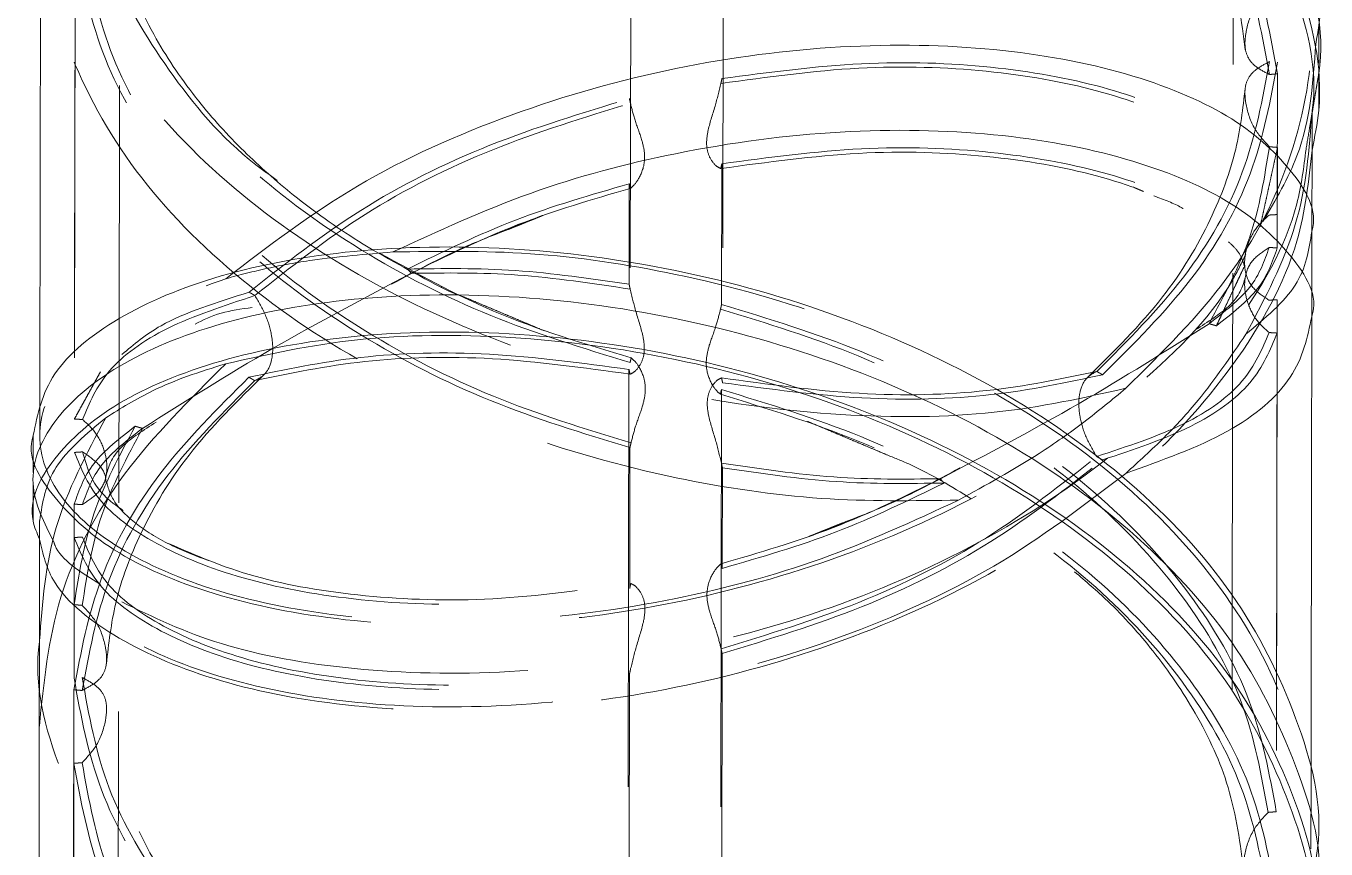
# Model space of a CAD drawing. Header units: millimetres. Extents: x 11 to 421, y 5 to 275.
# Drawn here: x 154.229 to 158.184, y 85.504 to 88.009 of the extents above; entities that cross this region are included whole.
import ezdxf

# ---------------------------------------------------------------- set-up
doc = ezdxf.new("R2010")
doc.units = ezdxf.units.MM
doc.linetypes.add('HIDDEN', pattern=[1.905, 1.27, -0.635])

msp = doc.modelspace()

# ---------------------------------------------------------------- linework, layer by layer
at = {"color": 7, "linetype": 'HIDDEN', "lineweight": 0}
for p, q in [((158.0397, 89.5786), (158.037, 87.8981)), ((156.0674, 89.4681), (156.0646, 87.7876)), ((156.3487, 89.4066), (156.3462, 87.8485)), ((156.3509, 88.6037), (156.3481, 86.9231)), ((156.0693, 88.5428), (156.0668, 86.9846)), ((154.3785, 88.4932), (154.3758, 86.8127)), ((154.3784, 88.2692), (154.3759, 86.711)), ((158.0367, 87.8631), (158.036, 87.4348)), ((158.0366, 87.6391), (158.0361, 87.3332)), ((156.3458, 87.5895), (156.3451, 87.1612)), ((156.0642, 87.5286), (156.0637, 87.2227)), ((158.0356, 87.1758), (158.033, 85.6177)), ((158.0357, 87.0742), (158.0329, 85.3937)), ((156.0633, 86.9637), (156.0605, 85.2832)), ((156.3447, 86.9022), (156.3421, 85.3441)), ((156.0663, 86.7256), (156.0656, 86.2974)), ((156.3477, 86.6641), (156.3472, 86.3582)), ((154.3754, 86.5536), (154.3749, 86.2478)), ((154.3755, 86.452), (154.3748, 86.0238)), ((156.3468, 86.0992), (156.3441, 84.4187)), ((156.0652, 86.0383), (156.0627, 84.4802)), ((154.3744, 85.9888), (154.3717, 84.3082)), ((154.3743, 85.7648), (154.3718, 84.2066))]:
    msp.add_line(p, q, dxfattribs=at)
for points in [[(154.4706, 61.7929), (154.5338, 100.5951)], [(157.9221, 100.5916), (157.8589, 61.7894)], [(158.0118, 87.861), (158.0367, 87.8631)], [(158.1338, 87.6955), (158.1618, 87.8619)], [(156.3462, 87.8485), (156.343, 87.8339)], [(156.0678, 87.7735), (156.0646, 87.7876)], [(157.9837, 87.3972), (158.0366, 87.6391)], [(158.0366, 87.6391), (158.0118, 87.6412)], [(156.3426, 87.5749), (156.3458, 87.5895)], [(156.0642, 87.5286), (156.0674, 87.5145)], [(157.5983, 87.518), (157.6286, 87.5052)], [(155.6962, 87.3897), (155.8012, 87.4322)], [(158.0112, 87.4333), (158.036, 87.4348)], [(158.0361, 87.3332), (158.0113, 87.3348)], [(155.4006, 87.2561), (155.3895, 87.269)], [(157.8507, 87.0963), (157.9343, 87.2739)], [(156.0637, 87.2227), (156.0669, 87.2081)], [(154.9074, 87.1987), (154.925, 87.1884)], [(155.8049, 87.0813), (155.5605, 87.1843)], [(156.3419, 87.1471), (156.3451, 87.1612)], [(158.0356, 87.1758), (158.0107, 87.1743)], [(157.8283, 87.1027), (157.8507, 87.0963)], [(158.0108, 87.0758), (158.0357, 87.0742)], [(156.0668, 86.9846), (156.0699, 86.9987)], [(154.4553, 86.9566), (154.3758, 86.8127)], [(156.0665, 86.9491), (156.0633, 86.9637)], [(157.5045, 86.9472), (157.4868, 86.9574)], [(154.9069, 86.9397), (154.9246, 86.9294)], [(156.345, 86.9378), (156.3481, 86.9231)], [(156.3447, 86.9022), (156.3415, 86.8881)], [(154.2705, 86.819), (154.2704, 86.7627)], [(154.4006, 86.8111), (154.3758, 86.8127)], [(154.5831, 86.7841), (154.5607, 86.7906)], [(156.6065, 86.8055), (156.8509, 86.7025)], [(154.3759, 86.711), (154.4007, 86.7126)], [(156.0695, 86.7397), (156.0663, 86.7256)], [(156.3477, 86.6641), (156.3445, 86.6788)], [(157.5041, 86.6882), (157.4864, 86.6984)], [(157.0108, 86.6308), (157.0219, 86.6178)], [(154.3754, 86.5536), (154.4002, 86.5521)], [(156.7152, 86.4971), (156.6102, 86.4547)], [(154.4003, 86.4536), (154.3755, 86.452)], [(156.3472, 86.3582), (156.344, 86.3723)], [(156.0688, 86.312), (156.0656, 86.2974)], [(154.3749, 86.2478), (154.3997, 86.2456)], [(156.3436, 86.1133), (156.3468, 86.0992)], [(156.0652, 86.0383), (156.0684, 86.053)], [(154.3993, 85.9866), (154.3744, 85.9888)], [(154.3743, 85.7648), (154.3992, 85.7669)], [(158.033, 85.6177), (158.0082, 85.6156)]]:
    msp.add_open_spline(points, degree=1, dxfattribs=at)
at = {"color": 7, "linetype": 'Continuous', "lineweight": 15}
for points, knots in [([(158.1529, 87.9531), (158.1564, 87.9721), (158.1847, 88.1234), (158.1097, 88.411), (157.9224, 88.7907), (157.6057, 89.1324), (157.1971, 89.4188), (156.7202, 89.6379), (156.2087, 89.7818), (155.697, 89.8478), (155.2203, 89.8384), (154.8103, 89.7615), (154.4982, 89.6293), (154.2935, 89.4584), (154.2678, 89.3311), (154.2549, 89.2676)], [0, 0, 0, 0, 0.011837, 0.094219, 0.176597, 0.258972, 0.341347, 0.423725, 0.506107, 0.588497, 0.670896, 0.753306, 0.835717, 0.918116, 1, 1, 1, 1]), ([(158.1618, 87.8619), (158.1619, 87.8627), (158.1844, 87.9959), (158.1072, 88.2652), (157.9228, 88.6449), (157.6053, 88.9866), (157.1969, 89.273), (156.72, 89.4921), (156.2084, 89.636), (155.6968, 89.7019), (155.2199, 89.6926), (154.8106, 89.6157), (154.4959, 89.4834), (154.3007, 89.3125), (154.2265, 89.1228), (154.2879, 89.0008), (154.3179, 88.9413)], [0, 0, 0, 0, 0.000473, 0.07764, 0.154802, 0.231962, 0.309122, 0.386285, 0.463452, 0.540625, 0.617807, 0.695, 0.772194, 0.849376, 0.926549, 1, 1, 1, 1]), ([(158.1418, 87.6311), (158.1499, 87.671), (158.1849, 87.8432), (158.1112, 88.1519), (157.9215, 88.5318), (157.6054, 88.8734), (157.1966, 89.1598), (156.7198, 89.3789), (156.2082, 89.5228), (155.6966, 89.5887), (155.2196, 89.5794), (154.8107, 89.5025), (154.4945, 89.3702), (154.3049, 89.1994), (154.2313, 89.0513), (154.266, 88.97), (154.274, 88.9513)], [0, 0, 0, 0, 0.024014, 0.10337, 0.182721, 0.262069, 0.341418, 0.420769, 0.500125, 0.579487, 0.658859, 0.738242, 0.817624, 0.896996, 0.976358, 1, 1, 1, 1]), ([(154.8403, 89.4851), (154.9688, 89.514), (155.2257, 89.5717), (155.7029, 89.5768), (156.2079, 89.5113), (156.7146, 89.3676), (157.1865, 89.1497), (157.5909, 88.8651), (157.9047, 88.5259), (158.0888, 88.1489), (158.1614, 87.8822), (158.1419, 87.7502), (158.1418, 87.7496)], [0, 0, 0, 0, 0.111097, 0.222177, 0.333245, 0.444304, 0.555356, 0.666404, 0.777453, 0.888505, 0.999563, 1, 1, 1, 1]), ([(154.8367, 87.2397), (154.9652, 87.3382), (155.2223, 87.5351), (155.7, 87.749), (156.2053, 87.8922), (156.7123, 87.9571), (157.1846, 87.9479), (157.5893, 87.8719), (157.9035, 87.7413), (158.0879, 87.573), (158.1607, 87.4456), (158.1413, 87.3834), (158.1412, 87.3832)], [0, 0, 0, 0, 0.111099, 0.222183, 0.333254, 0.444315, 0.55537, 0.666421, 0.777473, 0.888528, 0.999589, 1, 1, 1, 1]), ([(155.3451, 87.3209), (155.4826, 87.3844), (155.7576, 87.5114), (156.226, 87.6348), (156.7117, 87.6984), (157.1842, 87.6888), (157.5887, 87.6129), (157.9034, 87.4823), (158.0862, 87.3141), (158.1629, 87.1863), (158.1408, 87.1244), (158.1408, 87.1241)], [0, 0, 0, 0, 0.11337, 0.226694, 0.3555, 0.484299, 0.613095, 0.74189, 0.870688, 0.999494, 1, 1, 1, 1]), ([(158.141, 87.1242), (158.1411, 87.1673), (158.1412, 87.2537), (158.1414, 87.34), (158.1414, 87.3832)], [0, 0, 0, 0, 0.500005, 1, 1, 1, 1]), ([(158.1488, 85.4487), (158.1523, 85.4677), (158.1806, 85.6189), (158.1056, 85.9066), (157.9183, 86.2863), (157.6016, 86.628), (157.193, 86.9144), (156.7161, 87.1335), (156.2046, 87.2774), (155.6929, 87.3433), (155.2162, 87.334), (154.8062, 87.2571), (154.4941, 87.1249), (154.2894, 86.954), (154.2637, 86.8266), (154.2508, 86.7632)], [0, 0, 0, 0, 0.011837, 0.094219, 0.176597, 0.258972, 0.341347, 0.423725, 0.506107, 0.588497, 0.670896, 0.753306, 0.835717, 0.918116, 1, 1, 1, 1]), ([(158.1577, 85.3576), (158.1579, 85.3584), (158.1804, 85.4914), (158.1032, 85.7608), (157.9187, 86.1405), (157.6012, 86.4821), (157.1928, 86.7686), (156.7159, 86.9877), (156.2043, 87.1315), (155.6927, 87.1975), (155.2158, 87.1882), (154.8065, 87.1113), (154.4918, 86.979), (154.2966, 86.8081), (154.2224, 86.6184), (154.2838, 86.4964), (154.3138, 86.4369)], [0, 0, 0, 0, 0.000452, 0.07762, 0.154784, 0.231946, 0.309108, 0.386271, 0.46344, 0.540615, 0.617799, 0.694994, 0.772189, 0.849373, 0.926548, 1, 1, 1, 1]), ([(155.5605, 87.1843), (155.537, 87.1928), (155.5128, 87.2016), (155.4913, 87.2137), (155.4906, 87.214)], [0, 0, 0, 0, 0.968163, 1, 1, 1, 1]), ([(154.9168, 87.1521), (154.8836, 87.1473), (154.8141, 87.1373), (154.7676, 87.1139), (154.7433, 87.1017)], [0, 0, 0, 0, 0.478378, 1, 1, 1, 1]), ([(158.1378, 85.1266), (158.1459, 85.1666), (158.1808, 85.3388), (158.1071, 85.6475), (157.9174, 86.0273), (157.6013, 86.3689), (157.1925, 86.6554), (156.7157, 86.8745), (156.2041, 87.0184), (155.6925, 87.0843), (155.2155, 87.075), (154.8066, 86.9981), (154.4904, 86.8658), (154.3008, 86.695), (154.2272, 86.5469), (154.2619, 86.4655), (154.2699, 86.4469)], [0, 0, 0, 0, 0.024014, 0.10337, 0.182721, 0.262069, 0.341418, 0.420769, 0.500125, 0.579487, 0.658859, 0.738241, 0.817624, 0.896996, 0.976358, 1, 1, 1, 1]), ([(154.8362, 86.9807), (154.9647, 87.0095), (155.2216, 87.0673), (155.6989, 87.0724), (156.2038, 87.0068), (156.7105, 86.8631), (157.1825, 86.6453), (157.5868, 86.3607), (157.9007, 86.0215), (158.0847, 85.6445), (158.1574, 85.3778), (158.1378, 85.2457), (158.1377, 85.2452)], [0, 0, 0, 0, 0.111097, 0.222177, 0.333245, 0.444304, 0.555356, 0.666404, 0.777453, 0.888505, 0.999563, 1, 1, 1, 1]), ([(154.2692, 85.8782), (154.2824, 86.0099), (154.3089, 86.2739), (154.5066, 86.6536), (154.7263, 86.8716), (154.8362, 86.9807)], [0, 0, 0, 0, 0.332419, 0.6661855, 1, 1, 1, 1]), ([(154.4711, 86.8164), (154.5169, 86.845), (154.5902, 86.8909), (154.7178, 86.9438), (154.7967, 86.9684), (154.8362, 86.9807)], [0, 0, 0, 0, 0.453024, 0.725495, 1, 1, 1, 1]), ([(154.2696, 86.1372), (154.2784, 86.2535), (154.2959, 86.4866), (154.4126, 86.7063), (154.4711, 86.8164)], [0, 0, 0, 0, 0.498779, 1, 1, 1, 1]), ([(154.2702, 86.5037), (154.2789, 86.5591), (154.2962, 86.6701), (154.4127, 86.7675), (154.4711, 86.8164)], [0, 0, 0, 0, 0.498778, 1, 1, 1, 1]), ([(154.2504, 86.7628), (154.2504, 86.7439), (154.2503, 86.7062), (154.2503, 86.6684), (154.2502, 86.6496)], [0, 0, 0, 0, 0.499989, 1, 1, 1, 1]), ([(154.2502, 86.6169), (154.2502, 86.598), (154.2501, 86.5603), (154.25, 86.5226), (154.25, 86.5037)], [0, 0, 0, 0, 0.500011, 1, 1, 1, 1]), ([(154.2694, 86.1372), (154.2693, 86.094), (154.2692, 86.0077), (154.269, 85.9214), (154.269, 85.8782)], [0, 0, 0, 0, 0.500099, 1, 1, 1, 1])]:
    msp.add_open_spline(points, degree=3, knots=knots, dxfattribs=at)
at = {"color": 7, "linetype": 'HIDDEN', "lineweight": 0}
for points, knots in [([(155.3492, 89.8253), (155.4866, 89.8276), (155.7614, 89.832), (156.2295, 89.7636), (156.7149, 89.6268), (157.1869, 89.4086), (157.5919, 89.1241), (157.9028, 88.785), (158.098, 88.4076), (158.165, 88.01), (158.0967, 87.6135), (157.9064, 87.2332), (157.6856, 87.0152), (157.5752, 86.9062)], [0, 0, 0, 0, 0.081797, 0.163561, 0.256495, 0.349424, 0.44235, 0.535276, 0.628205, 0.721139, 0.814081, 0.907034, 1, 1, 1, 1]), ([(158.0367, 87.8631), (158.0158, 87.9774), (157.974, 88.2061), (157.7859, 88.5295), (157.5176, 88.8224), (157.1744, 89.0721), (156.7786, 89.2755), (156.4921, 89.3629), (156.3487, 89.4066)], [0, 0, 0, 0, 0.166745, 0.333397, 0.5, 0.666603, 0.833254, 1, 1, 1, 1]), ([(158.0118, 87.861), (157.9913, 87.9743), (157.9502, 88.201), (157.7646, 88.5216), (157.4997, 88.8121), (157.1609, 89.0599), (156.77, 89.262), (156.4871, 89.349), (156.3456, 89.3925)], [0, 0, 0, 0, 0.166745, 0.333397, 0.5, 0.666604, 0.833255, 1, 1, 1, 1]), ([(157.423, 88.8525), (157.4572, 88.8232), (157.5463, 88.7469), (157.674, 88.6029), (157.803, 88.4135), (157.906, 88.187), (157.9273, 88.0232), (157.9387, 87.9363)], [0, 0, 0, 0, 0.109408, 0.284952, 0.492621, 0.730801, 1, 1, 1, 1]), ([(157.5752, 86.9062), (157.4467, 86.8773), (157.1899, 86.8196), (156.7126, 86.8145), (156.2076, 86.88), (155.7009, 87.0237), (155.229, 87.2416), (154.8246, 87.5262), (154.5108, 87.8654), (154.3267, 88.2423), (154.2541, 88.5092), (154.2736, 88.6411), (154.2737, 88.6416)], [0, 0, 0, 0, 0.111097, 0.222177, 0.333245, 0.444304, 0.555356, 0.666404, 0.777453, 0.888505, 0.999563, 1, 1, 1, 1]), ([(156.0668, 86.9846), (155.9235, 87.0283), (155.6369, 87.1157), (155.2411, 87.3192), (154.898, 87.5689), (154.6296, 87.8618), (154.4416, 88.1851), (154.3997, 88.4138), (154.3788, 88.5282)], [0, 0, 0, 0, 0.166745, 0.333397, 0.5, 0.666603, 0.833254, 1, 1, 1, 1]), ([(154.9925, 87.5387), (154.9707, 87.5544), (154.8356, 87.6514), (154.6545, 87.8721), (154.4644, 88.1897), (154.4239, 88.4167), (154.4037, 88.5303)], [0, 0, 0, 0, 0.06021, 0.373355, 0.68659, 1, 1, 1, 1]), ([(155.4906, 87.214), (155.4052, 87.2592), (155.2455, 87.3437), (155.0484, 87.4849), (154.8851, 87.6294), (154.7409, 87.7881), (154.6127, 87.9779), (154.5095, 88.2042), (154.4882, 88.3681), (154.4769, 88.455)], [0, 0, 0, 0, 0.14987, 0.280372, 0.392349, 0.512123, 0.653815, 0.816325, 1, 1, 1, 1]), ([(157.0663, 86.5659), (156.9289, 86.5637), (156.6542, 86.5592), (156.186, 86.6277), (155.7007, 86.7644), (155.2285, 86.9826), (154.8243, 87.2671), (154.51, 87.6064), (154.3275, 87.9832), (154.251, 88.2503), (154.2732, 88.3821), (154.2733, 88.3826)], [0, 0, 0, 0, 0.11337, 0.226694, 0.3555, 0.484299, 0.613094, 0.741889, 0.870688, 0.999495, 1, 1, 1, 1]), ([(156.0663, 86.7256), (155.923, 86.7693), (155.6365, 86.8567), (155.2407, 87.0602), (154.8975, 87.3099), (154.6292, 87.6028), (154.4411, 87.9261), (154.3993, 88.1548), (154.3784, 88.2692)], [0, 0, 0, 0, 0.166745, 0.333397, 0.5, 0.666603, 0.833254, 1, 1, 1, 1]), ([(156.0695, 86.7397), (155.928, 86.7832), (155.6451, 86.8703), (155.2542, 87.0723), (154.9154, 87.3202), (154.6505, 87.6107), (154.4649, 87.9313), (154.4238, 88.1579), (154.4032, 88.2713)], [0, 0, 0, 0, 0.166745, 0.333397, 0.5, 0.666604, 0.833255, 1, 1, 1, 1]), ([(158.0123, 88.12), (157.9962, 88.1027), (157.9616, 88.0657), (157.9408, 88.0008), (157.9357, 87.9471), (157.9455, 87.9095), (157.9701, 87.8832), (157.9986, 87.868), (158.0118, 87.861)], [0, 0, 0, 0, 0.192996, 0.414915, 0.550732, 0.687184, 0.854963, 1, 1, 1, 1]), ([(157.9927, 87.4145), (158.0313, 87.4801), (158.1328, 87.6521), (158.1452, 87.8381), (158.1529, 87.9531)], [0, 0, 0, 0, 0.38109, 1, 1, 1, 1]), ([(156.3462, 87.8485), (156.4896, 87.8676), (156.7764, 87.9059), (157.1725, 87.8908), (157.5159, 87.8292), (157.7846, 87.7244), (157.973, 87.5893), (158.015, 87.4863), (158.036, 87.4348)], [0, 0, 0, 0, 0.166745, 0.333397, 0.5, 0.666603, 0.833255, 1, 1, 1, 1]), ([(157.4868, 86.9574), (157.5805, 87.0511), (157.7677, 87.2386), (157.9494, 87.5612), (157.9913, 87.7872), (158.0122, 87.9002)], [0, 0, 0, 0, 0.333483, 0.666784, 1, 1, 1, 1]), ([(157.5045, 86.9472), (157.5994, 87.0417), (157.789, 87.2306), (157.9732, 87.556), (158.0157, 87.7841), (158.037, 87.8981)], [0, 0, 0, 0, 0.3334826, 0.666784, 1, 1, 1, 1]), ([(158.0118, 87.6412), (157.9957, 87.6585), (157.9613, 87.6957), (157.9406, 87.7607), (157.9356, 87.8143), (157.9456, 87.8519), (157.9704, 87.8781), (157.9989, 87.8932), (158.0122, 87.9002)], [0, 0, 0, 0, 0.192994, 0.415244, 0.551025, 0.687447, 0.85499, 1, 1, 1, 1]), ([(156.343, 87.8339), (156.4846, 87.8533), (156.7678, 87.892), (157.159, 87.8784), (157.4981, 87.8189), (157.7633, 87.7167), (157.9492, 87.5845), (157.9905, 87.4837), (158.0112, 87.4333)], [0, 0, 0, 0, 0.1667448, 0.3333962, 0.5, 0.6666038, 0.833255, 1, 1, 1, 1]), ([(156.343, 87.8339), (156.3374, 87.8106), (156.3252, 87.7605), (156.3029, 87.6965), (156.2974, 87.6431), (156.3082, 87.6049), (156.3292, 87.5807), (156.3384, 87.5767), (156.3426, 87.5749)], [0, 0, 0, 0, 0.192995, 0.414918, 0.550737, 0.687189, 0.854969, 1, 1, 1, 1]), ([(157.9383, 87.8195), (157.9312, 87.7578), (157.9159, 87.6244), (157.835, 87.409), (157.6925, 87.1699), (157.5382, 87.0178), (157.4564, 86.9371)], [0, 0, 0, 0, 0.200739, 0.433698, 0.699689, 1, 1, 1, 1]), ([(154.9074, 87.1987), (155.0167, 87.2848), (155.2352, 87.4571), (155.6355, 87.6572), (155.9216, 87.7441), (156.0646, 87.7876)], [0, 0, 0, 0, 0.333483, 0.666785, 1, 1, 1, 1]), ([(154.925, 87.1884), (155.033, 87.2739), (155.2487, 87.4448), (155.6441, 87.6436), (155.9266, 87.7302), (156.0678, 87.7735)], [0, 0, 0, 0, 0.333483, 0.666784, 1, 1, 1, 1]), ([(156.0674, 87.5145), (156.073, 87.5192), (156.0852, 87.5294), (156.1075, 87.5695), (156.113, 87.6171), (156.1023, 87.6667), (156.0812, 87.7194), (156.072, 87.7564), (156.0678, 87.7735)], [0, 0, 0, 0, 0.19299, 0.41524, 0.551022, 0.687444, 0.854988, 1, 1, 1, 1]), ([(158.1418, 87.7496), (158.1331, 87.6334), (158.1155, 87.4002), (157.9988, 87.1806), (157.9403, 87.0705)], [0, 0, 0, 0, 0.498779, 1, 1, 1, 1]), ([(154.2699, 86.4469), (154.2801, 86.4021), (154.3049, 86.2937), (154.4959, 86.1398), (154.8064, 86.0067), (155.2171, 85.9289), (155.6939, 85.9184), (156.2059, 85.9832), (156.7179, 86.1259), (157.1948, 86.344), (157.6056, 86.6297), (157.9162, 86.971), (158.107, 87.3119), (158.1317, 87.5381), (158.1418, 87.6311)], [0, 0, 0, 0, 0.061583, 0.149294, 0.237003, 0.324711, 0.412422, 0.500138, 0.587861, 0.675595, 0.763341, 0.851087, 0.938821, 1, 1, 1, 1]), ([(154.52, 86.2561), (154.6143, 86.2102), (154.8053, 86.1174), (155.2185, 86.0425), (155.6937, 86.0314), (156.2061, 86.0964), (156.7181, 86.2391), (157.1948, 86.4572), (157.6063, 86.7429), (157.9145, 87.0844), (158.0929, 87.3894), (158.1165, 87.5784), (158.1235, 87.6343)], [0, 0, 0, 0, 0.103827, 0.210234, 0.316644, 0.42306, 0.529486, 0.635923, 0.742376, 0.848828, 0.955266, 1, 1, 1, 1]), ([(156.3426, 87.5749), (156.4842, 87.5942), (156.7674, 87.633), (157.1586, 87.6194), (157.4977, 87.5599), (157.7629, 87.4577), (157.9488, 87.3255), (157.9901, 87.2247), (158.0107, 87.1743)], [0, 0, 0, 0, 0.166745, 0.333396, 0.5, 0.666604, 0.833255, 1, 1, 1, 1]), ([(156.3458, 87.5895), (156.4892, 87.6086), (156.7759, 87.6469), (157.1721, 87.6318), (157.5155, 87.5702), (157.7841, 87.4654), (157.9725, 87.3303), (158.0145, 87.2273), (158.0356, 87.1758)], [0, 0, 0, 0, 0.166746, 0.333397, 0.5, 0.666603, 0.833254, 1, 1, 1, 1]), ([(157.8283, 87.1027), (157.875, 87.19), (157.9682, 87.3645), (157.9972, 87.549), (158.0118, 87.6412)], [0, 0, 0, 0, 0.500408, 1, 1, 1, 1]), ([(155.3895, 87.269), (155.4976, 87.3218), (155.7135, 87.4272), (155.9474, 87.4948), (156.0642, 87.5286)], [0, 0, 0, 0, 0.50041, 1, 1, 1, 1]), ([(155.4006, 87.2561), (155.5074, 87.3085), (155.7208, 87.4134), (155.9519, 87.4808), (156.0674, 87.5145)], [0, 0, 0, 0, 0.500408, 1, 1, 1, 1]), ([(157.6608, 87.4915), (157.6919, 87.4801), (157.7261, 87.4676), (157.7476, 87.454), (157.7495, 87.4528)], [0, 0, 0, 0, 0.908648, 1, 1, 1, 1]), ([(158.0107, 87.1743), (157.9947, 87.185), (157.9602, 87.2082), (157.9396, 87.2474), (157.9346, 87.2947), (157.9446, 87.3449), (157.9693, 87.3956), (157.9979, 87.4213), (158.0112, 87.4333)], [0, 0, 0, 0, 0.192989, 0.414912, 0.550731, 0.687183, 0.854964, 1, 1, 1, 1]), ([(155.341, 87.2228), (155.4135, 87.2623), (155.527, 87.3242), (155.6513, 87.3723), (155.6962, 87.3897)], [0, 0, 0, 0, 0.637924, 1, 1, 1, 1]), ([(158.1412, 87.3832), (158.1326, 87.3278), (158.1152, 87.2167), (157.9987, 87.1193), (157.9403, 87.0705)], [0, 0, 0, 0, 0.498845, 1, 1, 1, 1]), ([(157.8872, 87.3523), (157.8962, 87.3439), (157.9283, 87.314), (157.9343, 87.2848), (157.9386, 87.2638)], [0, 0, 0, 0, 0.279772, 1, 1, 1, 1]), ([(154.2508, 86.7632), (154.2507, 86.7628), (154.2283, 86.6996), (154.3057, 86.5698), (154.4905, 86.3987), (154.8084, 86.2657), (155.2171, 86.1879), (155.6944, 86.1774), (156.2064, 86.2421), (156.7178, 86.385), (157.1972, 86.6026), (157.5986, 86.8905), (157.8527, 87.1352), (157.9276, 87.2877), (157.9404, 87.3136)], [0, 0, 0, 0, 0.0006008, 0.0985245, 0.1964426, 0.294358, 0.3922733, 0.4901915, 0.5881153, 0.6860475, 0.7839909, 0.8819484, 0.9799059, 1, 1, 1, 1]), ([(155.3451, 87.3209), (155.2618, 87.314), (155.1284, 87.3029), (154.9616, 87.2727), (154.8784, 87.2507), (154.8367, 87.2397)], [0, 0, 0, 0, 0.453024, 0.725496, 1, 1, 1, 1]), ([(156.0699, 86.9987), (155.9276, 87.0413), (155.6588, 87.1218), (155.4193, 87.2545), (155.3067, 87.3168)], [0, 0, 0, 0, 0.529825, 1, 1, 1, 1]), ([(155.3451, 87.3209), (155.4825, 87.3231), (155.7573, 87.3276), (156.2254, 87.2592), (156.7108, 87.1224), (157.1828, 86.9042), (157.5878, 86.6197), (157.8987, 86.2806), (158.094, 85.9032), (158.1609, 85.5056), (158.0927, 85.1091), (157.9023, 84.7288), (157.6815, 84.5108), (157.5711, 84.4018)], [0, 0, 0, 0, 0.081797, 0.16356, 0.256495, 0.349424, 0.44235, 0.535276, 0.628204, 0.721139, 0.814081, 0.907034, 1, 1, 1, 1]), ([(158.0113, 87.3348), (157.9968, 87.2935), (157.968, 87.2109), (157.8749, 87.1388), (157.8283, 87.1027)], [0, 0, 0, 0, 0.499591, 1, 1, 1, 1]), ([(158.0361, 87.3332), (158.0214, 87.2911), (157.9921, 87.2068), (157.8979, 87.1331), (157.8507, 87.0963)], [0, 0, 0, 0, 0.49959, 1, 1, 1, 1]), ([(158.0113, 87.3348), (157.9952, 87.3241), (157.9606, 87.301), (157.9398, 87.2618), (157.9347, 87.2144), (157.9445, 87.1642), (157.9691, 87.1135), (157.9976, 87.0877), (158.0108, 87.0758)], [0, 0, 0, 0, 0.192995, 0.415244, 0.551026, 0.687446, 0.85499, 1, 1, 1, 1]), ([(156.0637, 87.2227), (155.947, 87.2398), (155.7133, 87.2739), (155.4975, 87.2707), (155.3895, 87.269)], [0, 0, 0, 0, 0.4995902, 1, 1, 1, 1]), ([(157.0663, 86.5659), (156.9288, 86.5024), (156.6539, 86.3755), (156.1854, 86.252), (155.6997, 86.1885), (155.2274, 86.198), (154.822, 86.274), (154.5108, 86.4044), (154.3152, 86.5733), (154.2479, 86.7622), (154.3158, 86.9499), (154.5058, 87.1215), (154.7264, 87.2003), (154.8367, 87.2397)], [0, 0, 0, 0, 0.081797, 0.16356, 0.256495, 0.349424, 0.44235, 0.535276, 0.628205, 0.721139, 0.814081, 0.907034, 1, 1, 1, 1]), ([(154.9793, 87.0274), (154.9796, 87.0275), (155.1159, 87.1062), (155.2584, 87.1812), (155.4006, 87.2561)], [0, 0, 0, 0, 0.002077, 1, 1, 1, 1]), ([(156.0669, 87.2081), (155.9515, 87.2253), (155.7206, 87.2598), (155.5073, 87.2573), (155.4006, 87.2561)], [0, 0, 0, 0, 0.499592, 1, 1, 1, 1]), ([(157.9385, 87.2437), (157.9303, 87.2153), (157.9164, 87.1671), (157.8246, 87.108), (157.7868, 87.0837)], [0, 0, 0, 0, 0.587132, 1, 1, 1, 1]), ([(154.925, 87.1884), (154.8315, 87.1576), (154.6444, 87.096), (154.463, 86.9618), (154.4214, 86.8613), (154.4006, 86.8111)], [0, 0, 0, 0, 0.333483, 0.666784, 1, 1, 1, 1]), ([(154.9074, 87.1987), (154.8095, 87.1678), (154.6468, 87.1165), (154.5564, 87.0395), (154.5205, 87.0088)], [0, 0, 0, 0, 0.602115, 1, 1, 1, 1]), ([(154.925, 87.1884), (154.9367, 87.1688), (154.9599, 87.1295), (154.9761, 87.0731), (154.9793, 87.0403), (154.9793, 87.0277), (154.9793, 87.0274)], [0, 0, 0, 0, 0.373028, 0.746051, 0.993396, 1, 1, 1, 1]), ([(156.0669, 87.2081), (156.0725, 87.1848), (156.0846, 87.1347), (156.1067, 87.0705), (156.1121, 87.0171), (156.1011, 86.9789), (156.0799, 86.9548), (156.0707, 86.9509), (156.0665, 86.9491)], [0, 0, 0, 0, 0.192989, 0.415246, 0.551026, 0.687448, 0.85499, 1, 1, 1, 1]), ([(156.3415, 86.8881), (156.3359, 86.8929), (156.3238, 86.903), (156.3017, 86.9431), (156.2963, 86.9907), (156.3072, 87.0403), (156.3284, 87.093), (156.3376, 87.13), (156.3419, 87.1471)], [0, 0, 0, 0, 0.192991, 0.414919, 0.550728, 0.687181, 0.854968, 1, 1, 1, 1]), ([(158.0082, 85.6156), (157.9876, 85.7289), (157.9465, 85.9556), (157.761, 86.2762), (157.4961, 86.5667), (157.1572, 86.8145), (156.7663, 87.0166), (156.4834, 87.1036), (156.3419, 87.1471)], [0, 0, 0, 0, 0.1667448, 0.3333965, 0.4999999, 0.6666038, 0.8332549, 1, 1, 1, 1]), ([(158.033, 85.6177), (158.0121, 85.732), (157.9703, 85.9607), (157.7822, 86.2841), (157.5139, 86.577), (157.1708, 86.8267), (156.7749, 87.0301), (156.4884, 87.1175), (156.3451, 87.1612)], [0, 0, 0, 0, 0.166745, 0.333397, 0.5, 0.666603, 0.833254, 1, 1, 1, 1]), ([(158.1408, 87.1241), (158.1277, 87.0617), (158.1014, 86.9366), (157.9041, 86.7654), (157.6846, 86.6866), (157.5748, 86.6472)], [0, 0, 0, 0, 0.3324193, 0.6661857, 1, 1, 1, 1]), ([(157.4321, 86.8595), (157.4324, 86.8596), (157.5686, 86.9384), (157.6986, 87.0206), (157.8283, 87.1027)], [0, 0, 0, 0, 0.002077, 1, 1, 1, 1]), ([(158.0108, 87.0758), (157.99, 87.0255), (157.9484, 86.925), (157.767, 86.7909), (157.5799, 86.7292), (157.4864, 86.6984)], [0, 0, 0, 0, 0.333216, 0.666518, 1, 1, 1, 1]), ([(158.0357, 87.0742), (158.0145, 87.0229), (157.9722, 86.9202), (157.7883, 86.7831), (157.5988, 86.7198), (157.5041, 86.6882)], [0, 0, 0, 0, 0.333216, 0.666517, 1, 1, 1, 1]), ([(157.9403, 87.0705), (157.8945, 87.0028), (157.821, 86.8945), (157.6933, 86.7547), (157.6144, 86.6831), (157.5748, 86.6472)], [0, 0, 0, 0, 0.453024, 0.725495, 1, 1, 1, 1]), ([(154.9793, 87.0274), (154.979, 87.0272), (154.8427, 86.9485), (154.7128, 86.8662), (154.5831, 86.7841)], [0, 0, 0, 0, 0.002077, 1, 1, 1, 1]), ([(154.9246, 86.9294), (154.9363, 86.9356), (154.9596, 86.9479), (154.976, 86.9854), (154.9793, 87.0145), (154.9793, 87.027), (154.9793, 87.0274)], [0, 0, 0, 0, 0.373022, 0.746058, 0.993396, 1, 1, 1, 1]), ([(156.0633, 86.9637), (155.9204, 86.9829), (155.6345, 87.0214), (155.2344, 87.0095), (155.0161, 86.963), (154.9069, 86.9397)], [0, 0, 0, 0, 0.3332152, 0.6665168, 1, 1, 1, 1]), ([(156.0665, 86.9491), (155.9253, 86.9685), (155.643, 87.0075), (155.248, 86.9971), (155.0324, 86.952), (154.9246, 86.9294)], [0, 0, 0, 0, 0.333215, 0.666518, 1, 1, 1, 1]), ([(156.0699, 86.9987), (156.0756, 86.994), (156.0876, 86.9838), (156.1098, 86.9438), (156.1151, 86.8962), (156.1042, 86.8465), (156.083, 86.7938), (156.0738, 86.7568), (156.0695, 86.7397)], [0, 0, 0, 0, 0.192996, 0.414916, 0.550732, 0.687184, 0.854964, 1, 1, 1, 1]), ([(154.4731, 86.0673), (154.4802, 86.1291), (154.4956, 86.2625), (154.5764, 86.4778), (154.7189, 86.717), (154.8732, 86.8691), (154.9551, 86.9497)], [0, 0, 0, 0, 0.200739, 0.433698, 0.699689, 1, 1, 1, 1]), ([(157.4868, 86.9574), (157.379, 86.9348), (157.1634, 86.8897), (156.7684, 86.8794), (156.4861, 86.9183), (156.345, 86.9378)], [0, 0, 0, 0, 0.333483, 0.666784, 1, 1, 1, 1]), ([(157.5045, 86.9472), (157.3953, 86.9239), (157.177, 86.8773), (156.777, 86.8654), (156.4911, 86.9039), (156.3481, 86.9231)], [0, 0, 0, 0, 0.333483, 0.666784, 1, 1, 1, 1]), ([(157.4868, 86.9574), (157.4751, 86.9513), (157.4518, 86.939), (157.4355, 86.9014), (157.4321, 86.8724), (157.4321, 86.8598), (157.4321, 86.8595)], [0, 0, 0, 0, 0.373027, 0.746055, 0.993396, 1, 1, 1, 1]), ([(154.3744, 85.9888), (154.3957, 86.1028), (154.4382, 86.3309), (154.6224, 86.6562), (154.8121, 86.8452), (154.9069, 86.9397)], [0, 0, 0, 0, 0.333215, 0.666517, 1, 1, 1, 1]), ([(154.3993, 85.9866), (154.4202, 86.0996), (154.462, 86.3257), (154.6437, 86.6483), (154.831, 86.8357), (154.9246, 86.9294)], [0, 0, 0, 0, 0.333215, 0.666518, 1, 1, 1, 1]), ([(156.3445, 86.6788), (156.3389, 86.7021), (156.3269, 86.7522), (156.3047, 86.8163), (156.2994, 86.8698), (156.3103, 86.9079), (156.3315, 86.932), (156.3407, 86.936), (156.345, 86.9378)], [0, 0, 0, 0, 0.1929941, 0.4152443, 0.5510251, 0.687447, 0.8549902, 1, 1, 1, 1]), ([(157.0663, 86.5659), (157.1497, 86.6118), (157.2832, 86.6854), (157.4501, 86.8025), (157.5334, 86.8715), (157.5752, 86.9062)], [0, 0, 0, 0, 0.4530249, 0.7254954, 1, 1, 1, 1]), ([(158.0078, 85.3566), (157.9872, 85.4699), (157.9461, 85.6966), (157.7605, 86.0172), (157.4957, 86.3077), (157.1568, 86.5555), (156.7659, 86.7576), (156.483, 86.8446), (156.3415, 86.8881)], [0, 0, 0, 0, 0.166745, 0.333396, 0.5, 0.666604, 0.833255, 1, 1, 1, 1]), ([(158.0326, 85.3587), (158.0117, 85.473), (157.9699, 85.7017), (157.7818, 86.0251), (157.5135, 86.318), (157.1703, 86.5677), (156.7745, 86.7711), (156.488, 86.8585), (156.3447, 86.9022)], [0, 0, 0, 0, 0.1667455, 0.3333966, 0.5, 0.6666031, 0.8332545, 1, 1, 1, 1]), ([(157.4321, 86.8595), (157.4318, 86.8593), (157.2954, 86.7807), (157.153, 86.7056), (157.0108, 86.6308)], [0, 0, 0, 0, 0.002077, 1, 1, 1, 1]), ([(157.4864, 86.6984), (157.4748, 86.718), (157.4515, 86.7573), (157.4353, 86.8137), (157.4321, 86.8466), (157.4321, 86.8591), (157.4321, 86.8595)], [0, 0, 0, 0, 0.3730245, 0.7460554, 0.9933801, 1, 1, 1, 1]), ([(154.3749, 86.2478), (154.3896, 86.3407), (154.4191, 86.5268), (154.5135, 86.7026), (154.5607, 86.7906)], [0, 0, 0, 0, 0.49959, 1, 1, 1, 1]), ([(154.5607, 86.7906), (154.5136, 86.7537), (154.4194, 86.6801), (154.39, 86.5958), (154.3754, 86.5536)], [0, 0, 0, 0, 0.50041, 1, 1, 1, 1]), ([(154.4002, 86.5521), (154.4163, 86.5628), (154.4508, 86.5859), (154.4717, 86.6251), (154.4768, 86.6725), (154.467, 86.7226), (154.4423, 86.7733), (154.4138, 86.7991), (154.4006, 86.8111)], [0, 0, 0, 0, 0.1929896, 0.41524, 0.5510223, 0.6874439, 0.8549879, 1, 1, 1, 1]), ([(154.473, 86.6432), (154.4812, 86.6715), (154.4951, 86.7198), (154.5868, 86.7788), (154.6247, 86.8032)], [0, 0, 0, 0, 0.587132, 1, 1, 1, 1]), ([(154.3997, 86.2456), (154.4142, 86.3378), (154.4432, 86.5224), (154.5364, 86.6968), (154.5831, 86.7841)], [0, 0, 0, 0, 0.499592, 1, 1, 1, 1]), ([(154.5831, 86.7841), (154.5365, 86.7481), (154.4435, 86.676), (154.4146, 86.5933), (154.4002, 86.5521)], [0, 0, 0, 0, 0.500409, 1, 1, 1, 1]), ([(154.3759, 86.711), (154.3969, 86.6595), (154.4389, 86.5566), (154.6273, 86.4215), (154.8959, 86.3167), (155.2394, 86.2551), (155.6355, 86.2399), (155.9222, 86.2782), (156.0656, 86.2974)], [0, 0, 0, 0, 0.166745, 0.333397, 0.5, 0.666603, 0.833255, 1, 1, 1, 1]), ([(154.4007, 86.7126), (154.4165, 86.7017), (154.4505, 86.6782), (154.4704, 86.6479), (154.472, 86.6224), (154.4723, 86.6186)], [0, 0, 0, 0, 0.424673, 0.913002, 1, 1, 1, 1]), ([(154.4007, 86.7126), (154.4152, 86.6608), (154.4331, 86.5972), (154.5099, 86.5444), (154.5243, 86.5346)], [0, 0, 0, 0, 0.81359, 1, 1, 1, 1]), ([(156.3436, 86.1133), (156.4849, 86.1566), (156.7674, 86.2432), (157.1627, 86.442), (157.3785, 86.6129), (157.4864, 86.6984)], [0, 0, 0, 0, 0.333216, 0.666518, 1, 1, 1, 1]), ([(157.0108, 86.6308), (156.9041, 86.6295), (156.6909, 86.6271), (156.4599, 86.6615), (156.3445, 86.6788)], [0, 0, 0, 0, 0.500408, 1, 1, 1, 1]), ([(156.3468, 86.0992), (156.4898, 86.1427), (156.7759, 86.2297), (157.1763, 86.4298), (157.3948, 86.602), (157.5041, 86.6882)], [0, 0, 0, 0, 0.333216, 0.666517, 1, 1, 1, 1]), ([(156.8509, 86.7025), (156.8738, 86.6933), (156.9646, 86.6564), (157.0447, 86.607), (157.1047, 86.57)], [0, 0, 0, 0, 0.251406, 1, 1, 1, 1]), ([(157.5748, 86.6472), (157.4462, 86.5487), (157.1891, 86.3517), (156.7115, 86.1379), (156.2061, 85.9947), (155.6991, 85.9297), (155.2269, 85.939), (154.8222, 86.0149), (154.508, 86.1455), (154.3236, 86.3139), (154.2508, 86.4413), (154.2701, 86.5035), (154.2702, 86.5037)], [0, 0, 0, 0, 0.111097, 0.222177, 0.333245, 0.444304, 0.555355, 0.666404, 0.777453, 0.888505, 0.999563, 1, 1, 1, 1]), ([(156.344, 86.3723), (156.4595, 86.406), (156.6906, 86.4735), (156.904, 86.5783), (157.0108, 86.6308)], [0, 0, 0, 0, 0.499591, 1, 1, 1, 1]), ([(157.0219, 86.6178), (156.9139, 86.6162), (156.6982, 86.613), (156.4645, 86.6471), (156.3477, 86.6641)], [0, 0, 0, 0, 0.5004097, 1, 1, 1, 1]), ([(157.0704, 86.6641), (156.998, 86.6246), (156.8844, 86.5626), (156.7602, 86.5145), (156.7152, 86.4971)], [0, 0, 0, 0, 0.637924, 1, 1, 1, 1]), ([(154.7829, 86.3817), (154.7425, 86.3977), (154.6513, 86.4339), (154.5584, 86.4949), (154.4913, 86.5598), (154.479, 86.602), (154.4729, 86.623)], [0, 0, 0, 0, 0.210109, 0.474461, 0.73758, 1, 1, 1, 1]), ([(156.3472, 86.3582), (156.4641, 86.392), (156.6979, 86.4597), (156.9139, 86.5651), (157.0219, 86.6178)], [0, 0, 0, 0, 0.49959, 1, 1, 1, 1]), ([(154.3138, 86.4369), (154.3148, 86.4338), (154.3305, 86.3864), (154.3948, 86.3464), (154.4549, 86.3089)], [0, 0, 0, 0, 0.063923, 1, 1, 1, 1]), ([(154.3755, 86.452), (154.3965, 86.4005), (154.4385, 86.2975), (154.6269, 86.1624), (154.8955, 86.0577), (155.2389, 85.9961), (155.6351, 85.9809), (155.9218, 86.0192), (156.0652, 86.0383)], [0, 0, 0, 0, 0.166746, 0.333397, 0.5, 0.666603, 0.833254, 1, 1, 1, 1]), ([(154.4003, 86.4536), (154.4209, 86.4031), (154.4622, 86.3023), (154.6481, 86.1701), (154.9133, 86.068), (155.2525, 86.0084), (155.6437, 85.9948), (155.9268, 86.0336), (156.0684, 86.053)], [0, 0, 0, 0, 0.166745, 0.333396, 0.5, 0.666604, 0.833255, 1, 1, 1, 1]), ([(154.6619, 86.4341), (154.7447, 86.3979), (154.9102, 86.3256), (155.2538, 86.2678), (155.6438, 86.2537), (155.9271, 86.2926), (156.0688, 86.312)], [0, 0, 0, 0, 0.24985, 0.4998056, 0.7498325, 1, 1, 1, 1]), ([(156.344, 86.3723), (156.3384, 86.3676), (156.3262, 86.3574), (156.3039, 86.3174), (156.2984, 86.2698), (156.3092, 86.2202), (156.3303, 86.1674), (156.3394, 86.1305), (156.3436, 86.1133)], [0, 0, 0, 0, 0.192995, 0.415244, 0.551026, 0.687446, 0.85499, 1, 1, 1, 1]), ([(157.4189, 86.3481), (157.4531, 86.3188), (157.5422, 86.2425), (157.6699, 86.0984), (157.7989, 85.9091), (157.9019, 85.6826), (157.9233, 85.5188), (157.9346, 85.4318)], [0, 0, 0, 0, 0.109408, 0.284952, 0.492621, 0.7308, 1, 1, 1, 1]), ([(156.0684, 86.053), (156.0741, 86.0763), (156.0862, 86.1263), (156.1085, 86.1903), (156.1141, 86.2438), (156.1033, 86.282), (156.0822, 86.3062), (156.0731, 86.3102), (156.0688, 86.312)], [0, 0, 0, 0, 0.192988, 0.414912, 0.550731, 0.687184, 0.854964, 1, 1, 1, 1]), ([(154.3997, 86.2456), (154.4157, 86.2283), (154.4502, 86.1911), (154.4708, 86.1262), (154.4758, 86.0725), (154.4658, 86.0349), (154.4411, 86.0087), (154.4125, 85.9936), (154.3993, 85.9866)], [0, 0, 0, 0, 0.192989, 0.415246, 0.551026, 0.687448, 0.854991, 1, 1, 1, 1]), ([(157.5711, 84.4018), (157.4427, 84.3729), (157.1858, 84.3152), (156.7085, 84.3101), (156.2035, 84.3756), (155.6968, 84.5193), (155.2249, 84.7371), (154.8206, 85.0217), (154.5067, 85.3609), (154.3226, 85.7379), (154.25, 86.0048), (154.2696, 86.1367), (154.2696, 86.1372)], [0, 0, 0, 0, 0.111097, 0.222177, 0.333245, 0.444304, 0.555356, 0.666404, 0.777453, 0.888505, 0.999564, 1, 1, 1, 1]), ([(156.0627, 84.4802), (155.9194, 84.5239), (155.6328, 84.6113), (155.237, 84.8148), (154.8939, 85.0645), (154.6256, 85.3574), (154.4375, 85.6807), (154.3957, 85.9094), (154.3748, 86.0238)], [0, 0, 0, 0, 0.1667454, 0.333397, 0.4999997, 0.666603, 0.8332543, 1, 1, 1, 1]), ([(154.3992, 85.7669), (154.4152, 85.7841), (154.4498, 85.8212), (154.4706, 85.8861), (154.4758, 85.9397), (154.4659, 85.9773), (154.4413, 86.0036), (154.4128, 86.0188), (154.3996, 86.0259)], [0, 0, 0, 0, 0.19299, 0.414919, 0.550728, 0.687181, 0.854968, 1, 1, 1, 1]), ([(154.9885, 85.0343), (154.9667, 85.05), (154.8315, 85.147), (154.6504, 85.3677), (154.4603, 85.6852), (154.4198, 85.9123), (154.3996, 86.0259)], [0, 0, 0, 0, 0.06021, 0.3733554, 0.6865895, 1, 1, 1, 1]), ([(155.4865, 84.7096), (155.4012, 84.7548), (155.2414, 84.8393), (155.0444, 84.9804), (154.881, 85.125), (154.7368, 85.2837), (154.6086, 85.4734), (154.5054, 85.6998), (154.4841, 85.8637), (154.4728, 85.9506)], [0, 0, 0, 0, 0.14987, 0.280372, 0.392349, 0.512123, 0.653815, 0.816325, 1, 1, 1, 1]), ([(157.0623, 84.0615), (156.9248, 84.0593), (156.6501, 84.0548), (156.1819, 84.1232), (155.6966, 84.26), (155.2244, 84.4782), (154.8202, 84.7627), (154.5059, 85.1019), (154.3234, 85.4789), (154.247, 85.7457), (154.2691, 85.8777), (154.2692, 85.8782)], [0, 0, 0, 0, 0.11337, 0.226694, 0.3555, 0.484299, 0.613094, 0.741889, 0.870688, 0.999494, 1, 1, 1, 1]), ([(156.0623, 84.2212), (155.919, 84.2649), (155.6324, 84.3523), (155.2366, 84.5557), (154.8935, 84.8055), (154.6251, 85.0984), (154.437, 85.4217), (154.3952, 85.6504), (154.3743, 85.7648)], [0, 0, 0, 0, 0.166745, 0.333397, 0.5, 0.666603, 0.833255, 1, 1, 1, 1]), ([(156.0654, 84.2353), (155.9239, 84.2788), (155.641, 84.3659), (155.2501, 84.5679), (154.9113, 84.8157), (154.6464, 85.1063), (154.4608, 85.4268), (154.4197, 85.6535), (154.3992, 85.7669)], [0, 0, 0, 0, 0.166745, 0.333396, 0.5, 0.666604, 0.833255, 1, 1, 1, 1]), ([(158.0082, 85.6156), (157.9921, 85.5983), (157.9576, 85.5613), (157.9367, 85.4964), (157.9316, 85.4427), (157.9414, 85.4051), (157.966, 85.3788), (157.9945, 85.3636), (158.0078, 85.3566)], [0, 0, 0, 0, 0.192991, 0.414912, 0.550729, 0.687182, 0.854969, 1, 1, 1, 1])]:
    msp.add_open_spline(points, degree=3, knots=knots, dxfattribs=at)
at = {"color": 7, "linetype": 'Continuous', "lineweight": 15}
for points, degree in [([(154.2731, 88.3826), (154.2705, 86.819)], 1), ([(158.1623, 87.8954), (158.1623, 87.9143), (158.1624, 87.952), (158.1624, 87.9897), (158.1625, 88.0086)], 3), ([(158.162, 87.7496), (158.1621, 87.7685), (158.1621, 87.8062), (158.1622, 87.8439), (158.1622, 87.8628)], 3), ([(158.1414, 87.3832), (158.142, 87.7496)], 1), ([(158.1235, 87.6343), (158.1338, 87.6955)], 1), ([(158.1384, 85.5042), (158.141, 87.1241)], 1), ([(154.27, 86.5037), (154.2694, 86.1372)], 1), ([(154.269, 85.8782), (154.2664, 84.3145)], 1)]:
    msp.add_open_spline(points, degree=degree, dxfattribs=at)

doc.saveas('drawing.dxf')
